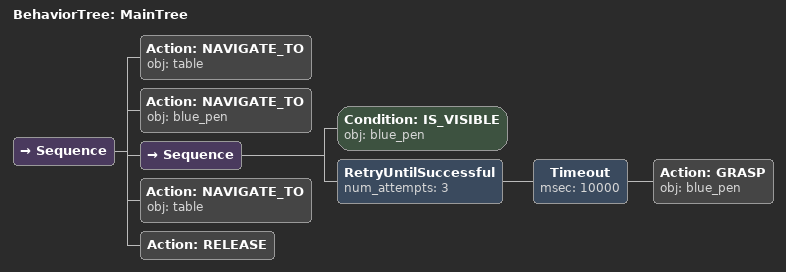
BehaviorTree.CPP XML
<root main_tree_to_execute="MainTree">
  <BehaviorTree ID="MainTree">
    <Sequence>
      <!-- Navigate to table -->
      <Action ID="NAVIGATE_TO" obj="table" />
      <!-- Navigate to blue_pen -->
      <Action ID="NAVIGATE_TO" obj="blue_pen" />
      <Sequence>
        <!-- Check blue_pen is visible before GRASP -->
        <Condition ID="IS_VISIBLE" obj="blue_pen" />
        <!-- Retry GRASP blue_pen up to 3 attempts -->
        <RetryUntilSuccessful num_attempts="3">
          <!-- Timeout: GRASP blue_pen within 10s -->
          <Timeout msec="10000">
            <!-- Grasp blue_pen -->
            <Action ID="GRASP" obj="blue_pen" />
          </Timeout>
        </RetryUntilSuccessful>
      </Sequence>
      <!-- Navigate to table -->
      <Action ID="NAVIGATE_TO" obj="table" />
      <!-- Release -->
      <Action ID="RELEASE" />
    </Sequence>
  </BehaviorTree>
</root>
